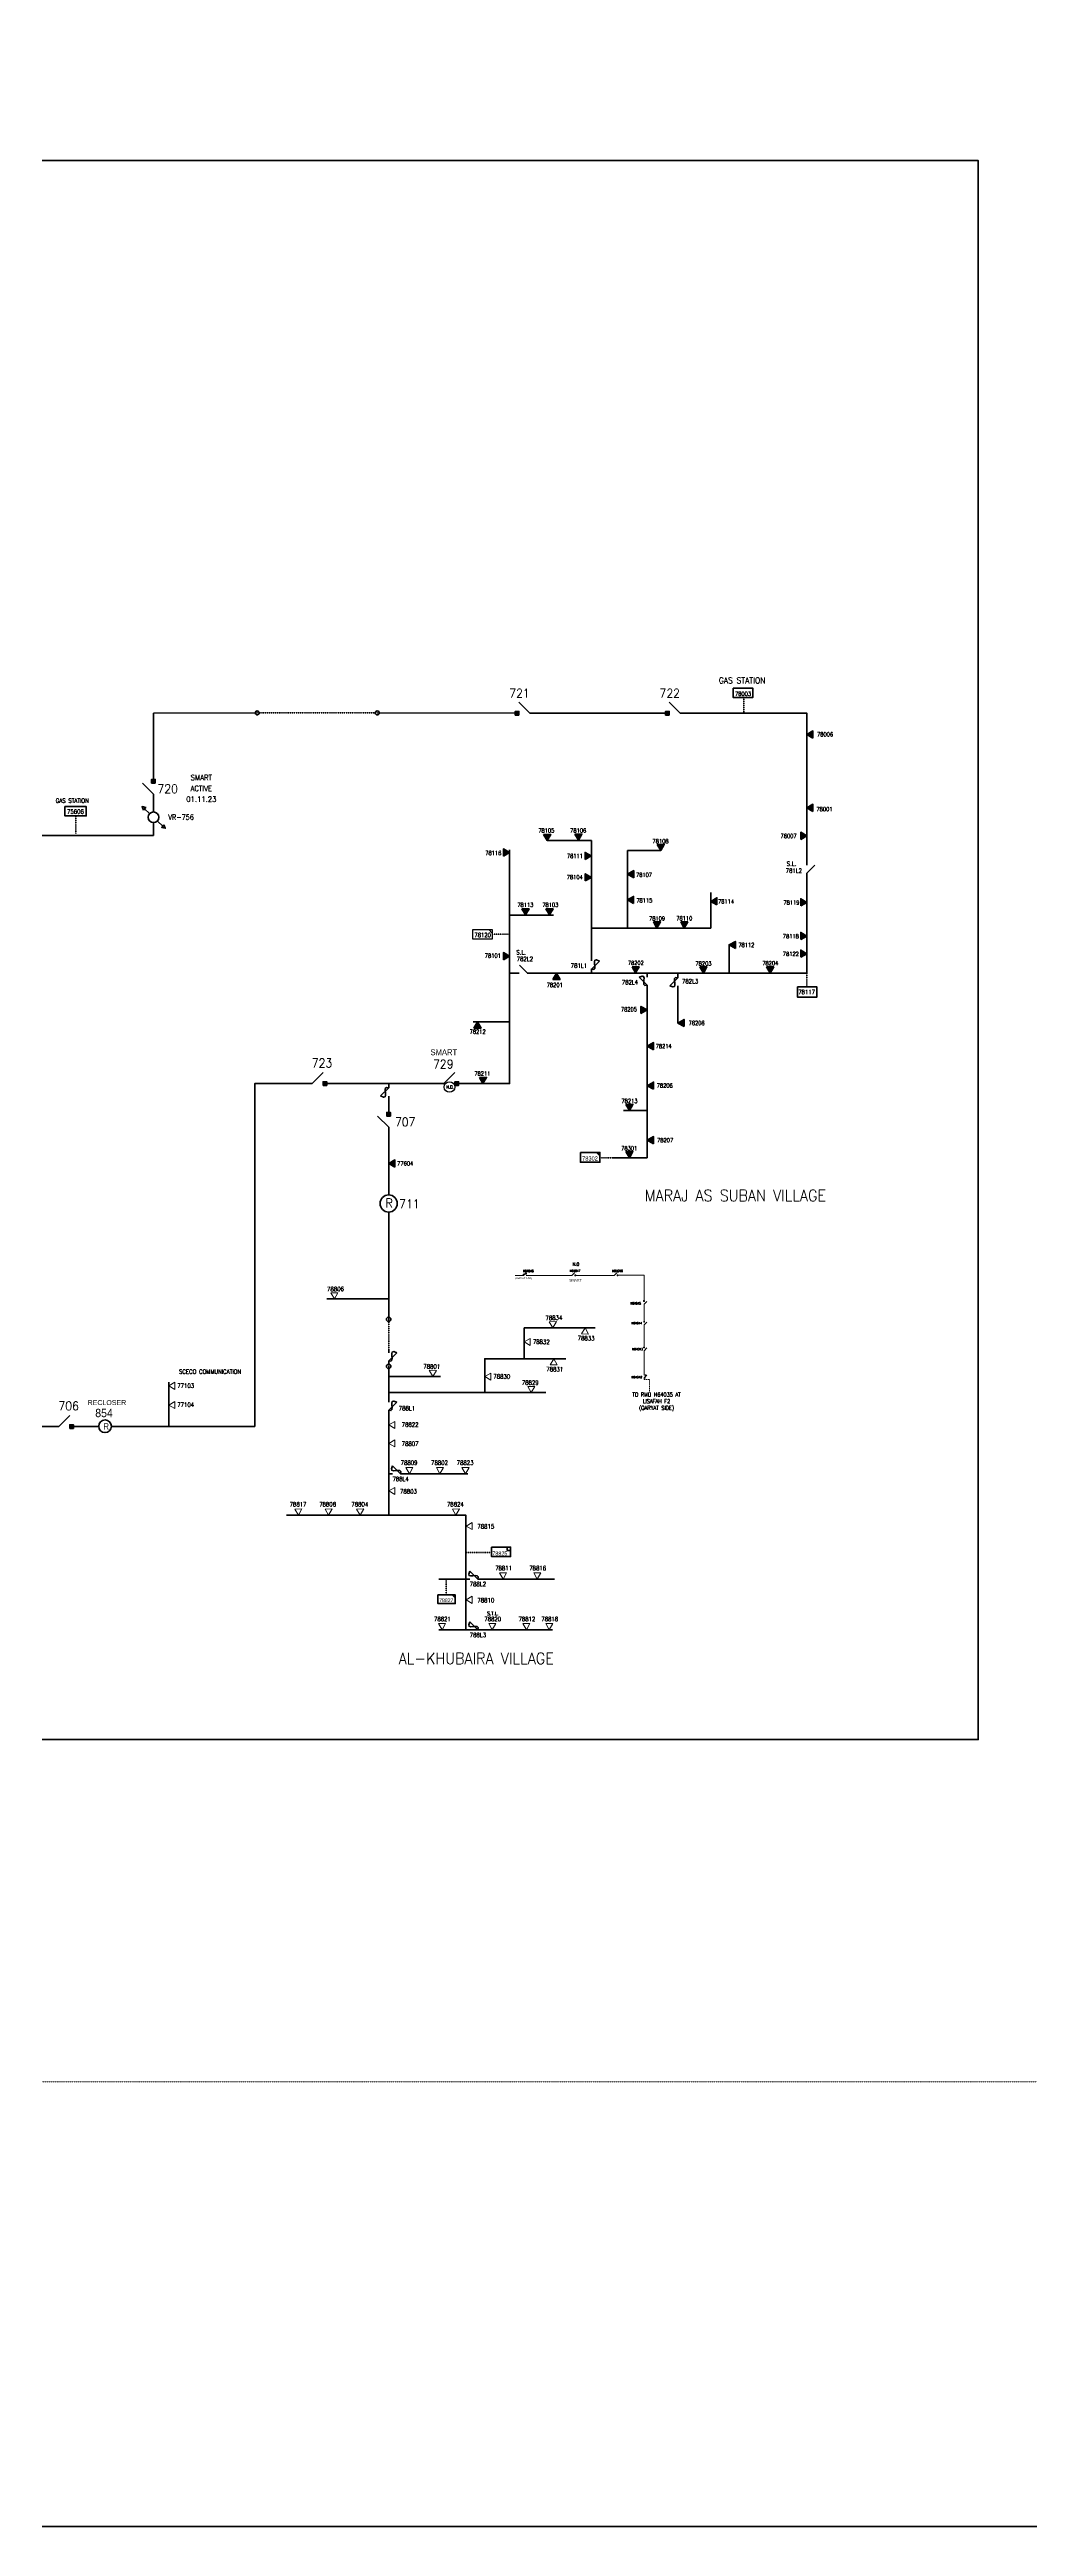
# Model space of a CAD drawing. Header units: metres. Extents: x 65984 to 144644, y -19036 to 23726.
# Drawn here: x 138621 to 139303, y 19389 to 21112 of the extents above; entities that cross this region are included whole.
import ezdxf
from ezdxf.enums import TextEntityAlignment as Align

# ---------------------------------------------------------------- set-up
doc = ezdxf.new("R2010")
doc.units = ezdxf.units.M
doc.header["$MEASUREMENT"] = 0
doc.linetypes.add('DGN Style 2', pattern=[0.023128, 0, -0.023128])
doc.linetypes.add('DGN Style 3', pattern=[0.013877, 0, -0.013877])
doc.layers.get('0').update_dxf_attribs({"color": 95, "lineweight": 40})
for name, color, linetype, lineweight in [('ABS NUMBER', 112, 'Continuous', 30), ('d_fco text', 95, 'Continuous', 40), ('d_tf no', 6, 'Continuous', 40), ('d_ug cable', 95, 'Continuous', 40), ('d_unit sub', 7, 'Continuous', 40), ('d_village name', 7, 'Continuous', 40), ('EXI TRANS 3PH', 7, 'Continuous', 0), ('FDR  1  05', 172, 'Continuous', 40), ('FDR  1  16', 234, 'Continuous', 40), ('FDR  2  03', 240, 'Continuous', 40), ('FDR  2  05', 154, 'Continuous', 40), ('FDR  2  17', 98, 'Continuous', 40), ('FDR  2  19', 172, 'Continuous', 40), ('FDR  3  01', 30, 'Continuous', 40), ('FDR  3  02', 251, 'Continuous', 40), ('FDR  4  02', 126, 'Continuous', 40), ('O H MAIN FEEDER', 4, 'Continuous', 100), ('REGULATOR', 5, 'Continuous', 40), ('RMU', 30, 'Continuous', 120), ('SW N O', 114, 'Continuous', 30), ('TRANSFORMER', 7, 'Continuous', 0)]:
    doc.layers.add(name, color=color, linetype=linetype, lineweight=lineweight)
doc.styles.add('NASKHF', font='naskhf.shx', dxfattribs={"height": 8})
doc.styles.add('Style-Arial', font='arial.ttf')
doc.styles.add('Style-ENGINEERING', font='ENGINEERING.shx')
doc.styles.add('Style-msdefault', font='msdefault.shx')
doc.styles.add('Style-STANDARD', font='STANDARD.shx')

# ---------------------------------------------------------------- blocks, each defined once
blk = doc.blocks.new('TRANS_5')
at = {"color": 0, "linetype": 'ByBlock', "lineweight": -2, "flags": 128}
blk.add_lwpolyline([(17337.2, 9983.4), (17337.2, -10016.6), (19, -16.6)], close=True, dxfattribs=at)
at = {"color": 0, "linetype": 'ByBlock', "lineweight": -2}
blk.add_solid([(17337.2, 9983.4), (17337.2, -10016.6), (19, -16.6)], dxfattribs=at)
blk = doc.blocks.new('FUSE01')
at = {"color": 0, "linetype": 'ByBlock', "lineweight": -2}
blk.add_line((0, -17.15), (0, -22.55), dxfattribs=at)
at = {"color": 0, "linetype": 'ByBlock', "lineweight": -2, "flags": 128}
blk.add_lwpolyline([(0, 0.05), (0, -5.75), (-11.2, -16.95)], dxfattribs=at)
at = {"color": 0, "linetype": 'ByBlock', "lineweight": -2}
blk.add_open_spline([(-11.2, -16.95), (3.4, -25.35), (-11.6, -1.35), (0, -5.75)], degree=3, dxfattribs=at)
blk = doc.blocks.new('*U920')
at = {"layer": 'FDR  2  05', "color": 7, "linetype": 'Continuous', "lineweight": 100}
blk.add_line((-11.8, -11.2), (-22.6, -11.2), dxfattribs=at)
at = {"layer": 'FDR  2  05', "color": 7, "linetype": 'Continuous', "lineweight": 100, "flags": 128}
blk.add_lwpolyline([(22.6, -11.2), (11, -11.2), (-11.4, 11.2)], dxfattribs=at)
blk = doc.blocks.new('ABS2')
at = {"color": 0, "linetype": 'ByBlock', "lineweight": -2}
for q in [(-60, 87), (0, 0)]:
    blk.add_line((0, 27), q, dxfattribs=at)
at = {"color": 0, "linetype": 'ByBlock', "lineweight": -2, "flags": 128}
for points in [[(10, 87), (-10, 87), (-10, 107), (10, 107)], [(8, 99), (8, 99), (8, 99), (8, 99)]]:
    blk.add_lwpolyline(points, close=True, dxfattribs=at)
at = {"color": 0, "linetype": 'ByBlock', "lineweight": -2}
for points in [[(10, 87), (-10, 87), (10, 107), (-10, 107)], [(8, 99), (8, 99), (8, 99)]]:
    blk.add_solid(points, dxfattribs=at)
blk = doc.blocks.new('*U926')
at = {"layer": 'FDR  2  05', "color": 7, "linetype": 'Continuous', "lineweight": 100}
blk.add_line((-11.2, 11.8), (-11.2, 22.6), dxfattribs=at)
at = {"layer": 'FDR  2  05', "color": 7, "linetype": 'Continuous', "lineweight": 100, "flags": 128}
blk.add_lwpolyline([(-11.2, -22.6), (-11.2, -11), (11.2, 11.4)], dxfattribs=at)
blk = doc.blocks.new('*U927')
at = {"layer": 'REGULATOR', "color": 7, "linetype": 'Continuous', "lineweight": 53}
blk.add_circle((0, 0.1), 7.56, dxfattribs=at)
at = {"layer": 'ABS NUMBER', "color": 7, "lineweight": 53, "style": 'Style-ENGINEERING', "width": 0.9}
blk.add_text('R', height=7.56, dxfattribs=at).set_placement((-1.9, 3.7), align=Align.TOP_LEFT)
blk = doc.blocks.new('TF_2_2')
at = {"layer": 'd_village name', "color": 0, "linetype": 'Continuous', "lineweight": 30, "ltscale": 500}
blk.add_line((3150, 2475), (4950, 675), dxfattribs=at)
blk.add_3dface([(-5050, 2475), (4950, 2475), (4950, -2525), (-5050, -2525)], dxfattribs=at)
blk = doc.blocks.new('TF3')
at = {"color": 0, "linetype": 'ByBlock', "lineweight": -2}
for p, q in [((11.3, 9), (18.3, 9)), ((18.3, 9), (18.3, 2))]:
    blk.add_line(p, q, dxfattribs=at)
at = {"color": 0, "linetype": 'ByBlock', "lineweight": -2, "flags": 128}
blk.add_lwpolyline([(18.3, 2), (11.3, 2), (11.3, 9)], dxfattribs=at)
at = {"color": 0, "linetype": 'ByBlock', "lineweight": -2}
blk.add_3dface([(-21.7, 9), (18.3, 9), (18.3, -11), (-21.7, -11)], dxfattribs=at)
blk = doc.blocks.new('SS_1_3')
at = {"color": 0, "linetype": 'ByBlock', "lineweight": -2, "ltscale": 500, "flags": 128}
blk.add_lwpolyline([(3475, 2125), (5225, 2125), (5225, 375)], close=True, dxfattribs=at)
at = {"color": 0, "linetype": 'ByBlock', "lineweight": -2, "ltscale": 500, "extrusion": (0, 0, -1)}
blk.add_solid([(-3475, 2125), (-5225, 2125), (-5225, 375)], dxfattribs=at)
at = {"color": 0, "linetype": 'ByBlock', "lineweight": -2, "ltscale": 500}
blk.add_3dface([(-4775, 2125), (5225, 2125), (5225, -2875), (-4775, -2875)], dxfattribs=at)
blk = doc.blocks.new('*U1427')
at = {"layer": 'SW N O', "color": 3, "ltscale": 0.498271, "extrusion": (0, 0, -1)}
blk.add_circle((0, 0), 16.8, dxfattribs=at)
at = {"layer": 'SW N O', "color": 3, "extrusion": (0, 0, -1), "style": 'Style-STANDARD'}
blk.add_text('N.O.', height=9.6, rotation=180, dxfattribs=at).set_placement((-1.7, -0.2), align=Align.MIDDLE_CENTER)
blk = doc.blocks.new('TRA1_658')
at = {"layer": 'EXI TRANS 3PH', "color": 6, "linetype": 'Continuous', "lineweight": 0, "flags": 128}
blk.add_lwpolyline([(10, -17), (0, 0), (-10, -17)], close=True, dxfattribs=at)
blk = doc.blocks.new('TRA1_657')
at = {"layer": 'EXI TRANS 3PH', "color": 6, "linetype": 'Continuous', "lineweight": 0, "xscale": 1.000046566207834, "yscale": 1.000046566207834, "zscale": 1.000046566207834, "rotation": 180}
blk.add_blockref('TRA1_658', (0, 0), dxfattribs=at)
blk = doc.blocks.new('*U2396')
at = {"layer": 'FDR  2  03', "color": 6, "linetype": 'Continuous', "lineweight": 80}
blk.add_line((-4.2, 12.2), (-4.4, 13), dxfattribs=at)
at = {"layer": 'FDR  2  03', "color": 6, "linetype": 'Continuous', "lineweight": 80, "flags": 128}
for points in [[(-13.1, 26.3), (-11.9, 35), (-5.7, 28.9)], [(13.1, -26.3), (12.5, -35), (5.9, -29.3)]]:
    blk.add_lwpolyline(points, close=True, dxfattribs=at)
for points in [[(-9.4, 27.6), (-4.2, 12.3)], [(3.9, -11.5), (9.5, -27.8)]]:
    blk.add_lwpolyline(points, dxfattribs=at)
at = {"layer": 'FDR  2  03', "color": 6, "linetype": 'Continuous', "lineweight": 80}
blk.add_circle((-0.1, 0.4), 12.5, dxfattribs=at)

msp = doc.modelspace()

# ---------------------------------------------------------------- linework, layer by layer
at = {"layer": 'd_ug cable', "color": 6, "linetype": 'DGN Style 3', "lineweight": 100}
for p, q in [((138929.3, 20496.8), (138941.4, 20496.8)), ((139004.2, 20341.4), (139013.1, 20341.4)), ((138911, 20066.9), (138928.8, 20066.9)), ((138897.2, 20048.4), (138897.2, 20037.4))]:
    msp.add_line(p, q, dxfattribs=at)
at = {"layer": 'd_ug cable', "color": 1, "linetype": 'DGN Style 3', "lineweight": 0}
msp.add_line((107924.2, 19698.6), (144357.5, 19698.7), dxfattribs=at)
at = {"layer": 'FDR  1  16', "linetype": 'Continuous', "lineweight": 40, "flags": 128}
msp.add_lwpolyline([(137704.7, 21034.9), (139267.5, 21034.9), (139267.5, 19936.8), (137704.7, 19936.8)], close=True, dxfattribs=at)
at = {"layer": 'FDR  2  05', "color": 6, "linetype": 'Continuous', "lineweight": 100}
for p, q in [((138998.3, 20562), (138967.5, 20562)), ((138998.3, 20562), (138998.3, 20481)), ((139023.4, 20555), (139023.4, 20501.1)), ((139046.7, 20555), (139023.4, 20555)), ((139081.3, 20501.1), (139081.3, 20525.9)), ((138971.9, 20510.2), (138941.4, 20510.2)), ((139081.3, 20501.1), (138998.3, 20501.1)), ((139094.1, 20469.7), (139094.1, 20489.7)), ((138946.8, 20469.7), (138941.4, 20469.7)), ((139148.3, 20469.7), (138956.3, 20469.7)), ((139037.1, 20459.7), (139037.1, 20341.4)), ((139058.5, 20459.9), (139058.5, 20435.1)), ((138916, 20435.9), (138941.4, 20435.9)), ((139037.3, 20374.2), (139020.6, 20374.2)), ((139013.1, 20341.4), (139037.1, 20341.4)), ((138857.2, 20243.2), (138814.2, 20243.2)), ((138704.1, 20154.5), (138704.1, 20185.4)), ((138857.2, 20189.3), (138893.3, 20189.3))]:
    msp.add_line(p, q, dxfattribs=at)
at = {"layer": 'FDR  2  05', "color": 6, "linetype": 'Continuous', "lineweight": 100, "flags": 128}
for points in [[(138941.4, 20555.5), (138941.4, 20393), (138905.8, 20393)], [(138951.5, 20201.6), (138951.5, 20223.1), (139000.9, 20223.1)], [(138924.1, 20178.1), (138924.1, 20201.6), (138980.5, 20201.6)], [(138857.2, 20178.1), (138966.5, 20178.1)], [(138865.5, 20121.6), (138912.4, 20121.6)], [(138786.1, 20092.8), (138911, 20092.8), (138911, 20013.1)], [(138892, 20048.4), (138911.6, 20048.4)], [(138921.2, 20048.4), (138972.5, 20048.4)], [(138892, 20013.1), (138911, 20013.1)], [(138911, 20013.1), (138971.1, 20013.1)]]:
    msp.add_lwpolyline(points, dxfattribs=at)
at = {"layer": 'FDR  2  05', "color": 6, "linetype": 'Continuous', "lineweight": 100}
for centre, radius in [((138765.7, 20650.8), 1.39), ((138849.3, 20650.8), 1.39), ((138857.2, 20229), 1.55), ((138857.2, 20196.3), 1.55)]:
    msp.add_circle(centre, radius, dxfattribs=at)
at = {"layer": 'FDR  2  17', "color": 6, "linetype": 'Continuous', "lineweight": 53, "flags": 128}
for points in [[(139096.9, 20668), (139110.7, 20668), (139110.7, 20661.6), (139096.9, 20661.6)], [(138631.9, 20585.6), (138646.7, 20585.6), (138646.7, 20579.2), (138631.9, 20579.2)], [(139141.7, 20460.2), (139155.2, 20460.2), (139155.2, 20453.2), (139141.7, 20453.2)]]:
    msp.add_lwpolyline(points, close=True, dxfattribs=at)
at = {"layer": 'FDR  2  19', "color": 6, "linetype": 'DGN Style 3', "lineweight": 53}
for p, q in [((139104.4, 20650.6), (139104.4, 20661.6)), ((138639.5, 20579.3), (138639.5, 20566.9)), ((139148.3, 20460.2), (139148.3, 20469.7))]:
    msp.add_line(p, q, dxfattribs=at)
at = {"layer": 'FDR  2  19', "color": 6, "linetype": 'DGN Style 3', "lineweight": 106}
for p, q in [((138765.7, 20650.8), (138849.3, 20650.8)), ((138857.2, 20229), (138857.2, 20208.2))]:
    msp.add_line(p, q, dxfattribs=at)
at = {"layer": 'FDR  2  19', "color": 3, "linetype": 'DGN Style 3', "lineweight": 13}
for p in [(139034.9, 20187.3), (139038.8, 20178.2)]:
    msp.add_line(p, (139038.8, 20187.3), dxfattribs=at)
at = {"layer": 'FDR  4  02', "color": 6, "linetype": 'Continuous'}
msp.add_circle((138857.2, 20309.6), 6, dxfattribs=at)
at = {"layer": 'O H MAIN FEEDER', "color": 6, "lineweight": 120, "ltscale": 0.304429}
for p, q in [((138765.7, 20650.8), (138693.5, 20650.6)), ((138609.2, 20565.6), (138693.5, 20565.6)), ((139148.3, 20469.7), (139148.3, 20501.2)), ((138814.1, 20393), (138892.2, 20393)), ((138593.8, 20154.5), (138624.4, 20154.5)), ((138637.9, 20154.5), (138655.4, 20154.5)), ((138664.2, 20154.5), (138764, 20154.5))]:
    msp.add_line(p, q, dxfattribs=at)
at = {"layer": 'O H MAIN FEEDER', "color": 140, "lineweight": 211, "ltscale": 0.498271, "flags": 128}
msp.add_lwpolyline([(106943.9, 22834.8), (144644.1, 22834.8), (144644.1, 19389.5), (106943.9, 19389.5)], close=True, dxfattribs=at)
at = {"layer": 'O H MAIN FEEDER', "color": 6, "lineweight": 120, "ltscale": 0.304429, "flags": 128}
for points in [[(138693.5, 20604), (138693.5, 20650.6)], [(138849.3, 20650.8), (138945.2, 20650.6)], [(138958.7, 20650.6), (139049.6, 20650.6)], [(139063.5, 20650.6), (139148.3, 20650.6), (139148.3, 20547.6)], [(138693.5, 20582), (138693.5, 20590.9)], [(139148.3, 20536.3), (139148.3, 20501.2)], [(138800.5, 20393), (138764, 20393), (138764, 20154.5)], [(138857.2, 20393), (138857.2, 20391)], [(138857.2, 20383), (138857.2, 20373)], [(138857.2, 20359.2), (138857.2, 20315.6)], [(138857.2, 20303.6), (138857.2, 20229)], [(138857.2, 20196.8), (138857.2, 20173.7)], [(138857.2, 20162.6), (138857.2, 20092.8)]]:
    msp.add_lwpolyline(points, dxfattribs=at)
at = {"layer": 'O H MAIN FEEDER', "lineweight": 120, "ltscale": 0.304429, "flags": 128}
msp.add_lwpolyline([(138693.5, 20565.6), (138693.5, 20574.7)], dxfattribs=at)
at = {"layer": 'O H MAIN FEEDER', "color": 3, "lineweight": 13, "ltscale": 0.106148, "flags": 128}
for points in [[(138945.2, 20259.6), (138950.8, 20259.6)], [(138953.6, 20259.6), (138984.5, 20259.6)], [(138987.3, 20259.6), (139013.5, 20259.6)], [(139016.7, 20259.7), (139034.9, 20259.7)]]:
    msp.add_lwpolyline(points, dxfattribs=at)
at = {"layer": 'O H MAIN FEEDER', "color": 3, "lineweight": 13, "ltscale": 0.095533, "flags": 128}
for points in [[(139034.9, 20241.9), (139034.9, 20259.7)], [(139034.9, 20227.6), (139034.9, 20239.4)], [(139035, 20209.3), (139035, 20225.1)], [(139034.9, 20190.2), (139034.9, 20206.4)]]:
    msp.add_lwpolyline(points, dxfattribs=at)

# ---------------------------------------------------------------- block references
at = {"color": 6, "linetype": 'DGN Style 3', "lineweight": 106, "ltscale": 0.419071, "xscale": 0.001350861239531649, "yscale": 0.001350861239531649, "zscale": 0.002441080165275587, "rotation": 359.9999999999999}
msp.add_blockref('TF_2_2', (138922.6, 20496.8), dxfattribs=at)
at = {"layer": 'd_unit sub', "color": 6, "linetype": 'Continuous', "lineweight": 40, "zscale": 0.002441080165275587}
for p, xscale, yscale in [((138997.1, 20342.2), 0.001350861239531461, 0.001350861239531461), ((138897.2, 20034.8), 0.001211049045056606, 0.001211049045056606)]:
    msp.add_blockref('SS_1_3', p, dxfattribs=dict(at, xscale=xscale, yscale=yscale))
at = {"layer": 'EXI TRANS 3PH', "color": 6, "linetype": 'Continuous', "lineweight": 0, "extrusion": (0, 0, -1)}
for p, xscale, yscale, zscale, rotation in [((-138819.5, 20243.2), 0.2484432804949537, 0.2489860078852002, 0.2484432804949537, 359.0001871742577), ((-138971.5, 20223.2), 0.2484432804949537, 0.2489860078852002, 0.2484432804949537, 359.0001871742577), ((-138704.1, 20182.8), 0.2485470737529523, 0.2485470737529523, 0.2485470737529523, 90.00037434851458), ((-138704.1, 20169.4), 0.2485470737529523, 0.2485470737529523, 0.2485470737529523, 90.00037434851458), ((-138861.5, 20158), 0.2484432804949533, 0.2489860078852006, 0.2484432804949533, 210.0001871742577), ((-138861.5, 20145.2), 0.2484432804949533, 0.2489860078852006, 0.2484432804949533, 210.0001871742577), ((-138869.2, 20125.9), 0.2484432804949533, 0.2489860078852006, 0.2484432804949533, 120.0001871742577), ((-138890.4, 20125.9), 0.2484432804949533, 0.2489860078852006, 0.2484432804949533, 120.0001871742577), ((-138908.2, 20125.9), 0.2484432804949533, 0.2489860078852006, 0.2484432804949533, 120.0001871742577), ((-138861.5, 20112.1), 0.2484432804949533, 0.2489860078852006, 0.2484432804949533, 210.0001871742577), ((-138791.9, 20097.1), 0.2484432804949533, 0.2489860078852006, 0.2484432804949533, 120.0001871742577), ((-138812.9, 20097.1), 0.2484432804949533, 0.2489860078852006, 0.2484432804949533, 120.0001871742577), ((-138834.9, 20097.1), 0.2484432804949533, 0.2489860078852006, 0.2484432804949533, 120.0001871742577), ((-138901.5, 20097.1), 0.2484432804949533, 0.2489860078852006, 0.2484432804949533, 120.0001871742577), ((-138915.3, 20087.7), 0.2484432804949533, 0.2489860078852006, 0.2484432804949533, 210.0001871742577), ((-138934.4, 20052.7), 0.2484432804949533, 0.2489860078852006, 0.2484432804949533, 120.0001871742577), ((-138958.2, 20052.7), 0.2484432804949533, 0.2489860078852006, 0.2484432804949533, 120.0001871742577), ((-138915.3, 20036.4), 0.2484432804949533, 0.2489860078852006, 0.2484432804949533, 210.0001871742577), ((-138891.9, 20017.4), 0.2484432804949533, 0.2489860078852006, 0.2484432804949533, 120.0001871742577), ((-138926.8, 20017.4), 0.2484432804949533, 0.2489860078852006, 0.2484432804949533, 120.0001871742577), ((-138950.6, 20017.4), 0.2484432804949533, 0.2489860078852006, 0.2484432804949533, 120.0001871742577), ((-138966.5, 20017.4), 0.2484432804949533, 0.2489860078852006, 0.2484432804949533, 120.0001871742577)]:
    msp.add_blockref('TRA1_657', p, dxfattribs=dict(at, xscale=xscale, yscale=yscale, zscale=zscale, rotation=rotation))
at = {"layer": 'EXI TRANS 3PH', "color": 6, "linetype": 'Continuous', "lineweight": 0}
for p, xscale, yscale, zscale, rotation in [((138951.5, 20213.4), 0.2484432804949536, 0.2489860078852001, 0.2484432804949536, 269.0001871742787), ((138993.9, 20223.1), 0.2484432804949536, 0.2489860078852001, 0.2484432804949536, 179.0001871743354), ((138887.9, 20189.3), 0.2484432804949537, 0.2489860078852002, 0.2484432804949537, 359.0001871742577), ((138924.1, 20189.2), 0.2484432804949536, 0.2489860078852001, 0.2484432804949536, 269.0001871742787), ((138972.1, 20201.6), 0.2484432804949536, 0.2489860078852001, 0.2484432804949536, 179.0001871743354), ((138956.4, 20178.1), 0.2484432804949537, 0.2489860078852002, 0.2484432804949537, 359.0001871742577)]:
    msp.add_blockref('TRA1_657', p, dxfattribs=dict(at, xscale=xscale, yscale=yscale, zscale=zscale, rotation=rotation))
at = {"layer": 'FDR  1  05', "color": 6, "linetype": 'Continuous', "lineweight": 40, "xscale": 0.3329463483224059, "yscale": 0.3329463483224059, "zscale": 0.1300771388769227, "rotation": 359.9999999999999}
msp.add_blockref('TF3', (138936, 20067.7), dxfattribs=at)
at = {"layer": 'FDR  2  03', "color": 7, "linetype": 'Continuous', "lineweight": 106, "zscale": 0.2186401340495829}
for p, xscale, yscale, rotation in [((138958.9, 20650.6), 0.1273363878880791, -0.1273363878880797, 269.9998128257428), ((139063.5, 20650.6), 0.1273363878880791, -0.1273363878880797, 269.9998128257428), ((138693.5, 20590.9), 0.1273363878880792, 0.1273363878880792, 0.0001871742572632074), ((138892.2, 20393), 0.1273363878880791, 0.1273363878880791, 270.0001871742572), ((138857.2, 20359.3), 0.1273363878880794, 0.1273363878880794, 0.1360783682567122)]:
    msp.add_blockref('ABS2', p, dxfattribs=dict(at, xscale=xscale, yscale=yscale, rotation=rotation))
at = {"layer": 'FDR  2  03', "color": 6, "linetype": 'Continuous', "lineweight": 80, "xscale": 0.2982564885035424, "yscale": 0.2982564885035424, "zscale": 0.2982564885035424, "rotation": 27.63463089933925}
msp.add_blockref('*U2396', (138693.6, 20578.1), dxfattribs=at)
at = {"layer": 'FDR  2  03', "color": 6, "linetype": 'Continuous', "lineweight": 106, "xscale": 0.1273363878880791, "yscale": 0.1273363878880791, "zscale": 0.2186401340495829, "rotation": 270.0001871742572}
for p in [(138800.5, 20393), (138624.2, 20154.5)]:
    msp.add_blockref('ABS2', p, dxfattribs=at)
at = {"layer": 'FDR  2  03', "color": 7, "linetype": 'Continuous', "lineweight": 13, "zscale": 0.05557538854419068}
for p, xscale, yscale, rotation in [((138983.9, 20259.6), 0.0323672013075555, 0.0323672013075555, 270.0001871742572), ((139013.3, 20259.6), 0.0323672013075555, 0.0323672013075555, 270.0001871742572), ((139034.9, 20238.6), 0.03236720130755553, -0.03236720130755566, 180.0002730902406), ((139035, 20224.3), 0.03236720130755553, -0.03236720130755566, 180.0002730902406), ((139034.9, 20206.3), 0.03236720130755553, -0.03236720130755566, 180.0002730902406)]:
    msp.add_blockref('ABS2', p, dxfattribs=dict(at, xscale=xscale, yscale=yscale, rotation=rotation))
at = {"layer": 'FDR  2  05', "color": 7, "linetype": 'Continuous', "lineweight": 100, "xscale": 0.2485470737529523, "yscale": 0.2485470737529523, "zscale": 0.2485470737529523}
for name, p in [('*U926', (139151, 20542)), ('*U920', (138951, 20472.5))]:
    msp.add_blockref(name, p, dxfattribs=at)
at = {"layer": 'FDR  2  05', "color": 7, "linetype": 'Continuous', "lineweight": 100, "xscale": 0.4970941475059046, "zscale": 0.8535245333131425}
for p, yscale, rotation in [((138998.3, 20469.8), 0.4970941475059046, 179.9996256514858), ((139037.1, 20458.5), -0.4970941475059039, 0.000374348514168498), ((139058.5, 20469.5), 0.4970941475059046, 359.9996256514858)]:
    msp.add_blockref('FUSE01', p, dxfattribs=dict(at, yscale=yscale, rotation=rotation))
at = {"layer": 'FDR  2  05', "color": 6, "linetype": 'Continuous', "lineweight": 100}
for p, xscale, yscale, zscale, rotation in [((138857.2, 20393), 0.5082487081888794, 0.5082487081888794, 0.8726772255124368, 359.9996256514858), ((138857.2, 20197.3), 0.4970941475059042, 0.4970941475059042, 0.8535245333131425, 179.9996256514858), ((138857.2, 20162.9), 0.4970941475059042, 0.4970941475059042, 0.8535245333131425, 179.9996256514858), ((138868.4, 20121.6), 0.4970941475059042, 0.4970941475059042, 0.8535245333131425, 269.999625651513), ((138922.2, 20048.4), 0.4970941475059042, 0.4970941475059042, 0.8535245333131425, 269.999625651513), ((138922.2, 20013.1), 0.4970941475059042, 0.4970941475059042, 0.8535245333131425, 269.999625651513)]:
    msp.add_blockref('FUSE01', p, dxfattribs=dict(at, xscale=xscale, yscale=yscale, zscale=zscale, rotation=rotation))
at = {"layer": 'FDR  2  05', "color": 7, "linetype": 'Continuous', "lineweight": 13}
for p, xscale, yscale, zscale, rotation in [((138949.9, 20259.6), 0.1772153667541384, -0.1772153667541415, 0.3042837337024725, 269.9997883353001), ((139034.9, 20187.3), 0.1687039849496673, 0.1687039849496673, 0.2976056028627071, 179.9996256514858)]:
    msp.add_blockref('FUSE01', p, dxfattribs=dict(at, xscale=xscale, yscale=yscale, zscale=zscale, rotation=rotation))
at = {"layer": 'FDR  2  17', "color": 6, "linetype": 'Continuous', "lineweight": 53}
for p, xscale, yscale, zscale, rotation in [((139148.1, 20635.8), 0.0002485470737529521, -0.0002485470737529518, 0.8535245333131425, 359.9996256514849), ((139148.1, 20584.8), 0.0002485470737529521, -0.0002485470737529518, 0.8535245333131425, 359.9996256514849), ((138941.4, 20553.7), 0.0002485470737529521, 0.0002485470737529521, 0.8535245333131425, 179.9996256514858), ((138967.5, 20562), 0.0002485470737529518, 0.0002485470737529518, 0.8535245333131425, 89.9996256514851), ((138989.2, 20562.2), 0.0002485470737529518, 0.0002485470737529518, 0.8535245333131425, 89.9996256514851), ((138998.2, 20551.3), 0.0002485470737529521, 0.0002485470737529521, 0.8535245333131425, 179.9996256514858), ((139046.5, 20555), 0.0002485470737529518, 0.0002485470737529518, 0.8535245333131425, 89.9996256514851), ((139148.3, 20565.3), 0.0002485470737529521, 0.0002485470737529521, 0.8535245333131425, 179.9996256514858), ((138998.3, 20536.4), 0.0002485470737529521, 0.0002485470737529521, 0.8535245333131425, 179.9996256514858), ((139023.4, 20538.6), 0.0002485470737529521, -0.0002485470737529518, 0.8535245333131425, 359.9996256514849), ((139023.3, 20520.7), 0.0002485470737529521, -0.0002485470737529518, 0.8535245333131425, 359.9996256514849), ((139081.3, 20519.7), 0.0002485470737529521, -0.0002485470737529518, 0.8535245333131425, 359.9996256514849), ((139148.3, 20519), 0.0002485470737529521, 0.0002485470737529521, 0.8535245333131425, 179.9996256514858), ((138952.4, 20510.3), 0.0002485470737529518, 0.0002485470737529518, 0.8535245333131425, 89.9996256514851), ((138969.1, 20510.3), 0.0002485470737529518, 0.0002485470737529518, 0.8535245333131425, 89.9996256514851), ((139043.9, 20501.1), 0.0002485470737529518, 0.0002485470737529518, 0.8535245333131425, 90.00037434851434), ((139062.9, 20501.1), 0.0002485470737529518, 0.0002485470737529518, 0.8535245333131425, 90.00037434851434), ((138941.4, 20481.6), 0.0002485470737529521, 0.0002485470737529521, 0.8535245333131425, 179.9996256514858), ((139094.2, 20489.4), 0.0002485470737529521, -0.0002485470737529518, 0.8535245333131425, 359.9996256514849), ((139148.3, 20495.6), 0.0002485470737529521, 0.0002485470737529521, 0.8535245333131425, 179.9996256514858), ((139148.3, 20483.3), 0.0002485470737529521, 0.0002485470737529521, 0.8535245333131425, 179.9996256514858), ((138974, 20469.7), 0.0002485470737529518, -0.0002485470737529521, 0.8535245333131425, 270.0003743485149), ((139029, 20470), 0.0002435761322778927, 0.0002435761322778927, 0.8364540426468796, 89.9996256514851), ((139076.2, 20469.8), 0.0002485470737529518, 0.0002485470737529518, 0.8535245333131425, 89.9996256514851), ((139122.7, 20469.8), 0.0002485470737529518, 0.0002485470737529518, 0.8535245333131425, 89.9996256514851), ((138919, 20435.9), 0.0002485470737529518, -0.0002485470737529521, 0.8535245333131425, 269.9996256514856), ((139037.1, 20444.2), 0.0002485470737529521, 0.0002485470737529521, 0.8535245333131425, 180.0003743485151), ((139058.5, 20435.1), 0.0002485470737529521, -0.0002485470737529518, 0.8535245333131425, 359.9996256514849), ((139037.2, 20419), 0.0002485470737529521, -0.0002485470737529518, 0.8535245333131425, 359.9996256514849), ((138922.8, 20393), 0.0002485470737529518, 0.0002485470737529518, 0.8535245333131425, 89.9996256514851), ((139037.2, 20391.5), 0.0002485470737529521, -0.0002485470737529518, 0.8535245333131425, 359.9996256514849), ((139024.7, 20374.2), 0.0002485470737529518, 0.0002485470737529518, 0.8535245333131425, 89.9996256514851), ((139024.7, 20341.4), 0.0002485470737529518, 0.0002485470737529518, 0.8535245333131425, 89.9996256514851), ((139037.2, 20353.6), 0.0002485470737529521, -0.0002485470737529518, 0.8535245333131425, 359.9996256514849), ((138857.2, 20337.4), 0.0002485470737529521, -0.0002485470737529518, 0.8535245333131425, 359.9996256514849)]:
    msp.add_blockref('TRANS_5', p, dxfattribs=dict(at, xscale=xscale, yscale=yscale, zscale=zscale, rotation=rotation))
at = {"layer": 'REGULATOR', "color": 7, "linetype": 'Continuous', "lineweight": 53, "xscale": 0.5824017097391738, "yscale": 0.5824017097391738, "zscale": 0.5824017097391738}
msp.add_blockref('*U927', (138659.8, 20154.6), dxfattribs=at)
at = {"layer": 'SW N O', "color": 3, "extrusion": (0, 0, -1), "xscale": 0.2191020853038338, "yscale": 0.2191020853038338, "zscale": 0.2191020853038338, "rotation": 180}
msp.add_blockref('*U1427', (-138899.5, 20390.6), dxfattribs=at)
at = {"layer": 'TRANSFORMER', "color": 6, "linetype": 'Continuous', "lineweight": 0, "xscale": 6.362805088075563e-05, "yscale": -6.362805088075571e-05, "zscale": 0.0001092511402640821, "rotation": 90.00037434851467}
msp.add_blockref('TRANS_5', (139062.9, 20501.1), dxfattribs=at)

# ---------------------------------------------------------------- texts
at = {"layer": 'ABS NUMBER', "color": 7, "lineweight": 140, "style": 'Style-Arial', "width": 0.9}
msp.add_text('854', height=5.82, dxfattribs=at).set_placement((138653, 20166.8), align=Align.TOP_LEFT)
at = {"layer": 'd_fco text', "color": 6, "linetype": 'Continuous', "lineweight": 70, "style": 'Style-msdefault', "width": 0.916667}
msp.add_text('RECLOSER', height=3.49, dxfattribs=at).set_placement((138647.7, 20172.9), align=Align.TOP_LEFT)
at = {"layer": 'd_tf no', "color": 6, "linetype": 'Continuous', "lineweight": 40, "width": 0.909091}
for s, height, style, p in [('78120', 2.93, 'Style-STANDARD', (138922.6, 20496.3)), ('78302', 2.84, 'Style-msdefault', (138997.3, 20340.9)), ('78827', 2.55, 'Style-msdefault', (138897.3, 20033.7))]:
    msp.add_text(s, height=height, dxfattribs=dict(at, style=style)).set_placement(p, align=Align.MIDDLE_CENTER)
at = {"layer": 'd_tf no', "color": 6, "linetype": 'Continuous', "lineweight": 40, "style": 'Style-msdefault', "width": 0.945946}
msp.add_text('78825', height=2.75, dxfattribs=at).set_placement((138929.3, 20067.6), align=Align.TOP_LEFT)
at = {"layer": 'd_tf no', "color": 2, "linetype": 'Continuous', "lineweight": 40, "attachment_point": 1, "style": 'NASKHF'}
for insert, char_height in [((138886.3, 20416.9), 4.186), ((138982.8, 20257.1), 1.802)]:
    msp.add_mtext('\\Fmsdefault;\\H1x;\\W0.947368;SMART', dxfattribs=dict(at, insert=insert, char_height=char_height))
at = {"layer": 'd_ug cable', "color": 3, "linetype": 'Continuous', "lineweight": 0, "style": 'NASKHF', "width": 0.945946}
msp.add_text('(QARYAT SIDE)', height=1.135, dxfattribs=at).set_placement((138945.3, 20258.2), align=Align.TOP_LEFT)
at = {"layer": 'FDR  2  17', "color": 7, "linetype": 'Continuous', "lineweight": 53, "style": 'Style-STANDARD', "width": 1.02267}
msp.add_text('VR-756', height=3.58, dxfattribs=at).set_placement((138712.7, 20578.3), align=Align.MIDDLE_CENTER)
at = {"layer": 'FDR  2  17', "color": 6, "linetype": 'Continuous', "lineweight": 53, "style": 'Style-STANDARD'}
msp.add_text('78116', height=2.86, rotation=359.9996, dxfattribs=at).set_placement((138930, 20553.4), align=Align.MIDDLE_CENTER)
at = {"layer": 'FDR  2  17', "color": 6, "linetype": 'Continuous', "lineweight": 53, "attachment_point": 5, "style": 'Style-STANDARD'}
for s, insert, char_height, rotation in [('78003\\P', (139103.8, 20664.1), 2.86, 359.9996), ('78006^J', (139160.9, 20635.9), 2.86, 359.9996), ('78105^J', (138966.9, 20569), 2.86, 359.9996), ('78106^J', (138989.1, 20569), 2.86, 359.9996), ('78001^J', (139160.5, 20583.9), 2.86, 359.9996), ('78111^J', (138986.8, 20551.3), 2.86, 359.9996), ('78108^J', (139046.4, 20561.6), 2.86, 359.9996), ('78007', (139135.5, 20565.2), 2.86, 359.9996), ('78104^J', (138986.7, 20536.6), 2.86, 359.9996), ('78107^J', (139034.9, 20538.2), 2.86, 359.9996), ('78113^J', (138952.3, 20517.3), 2.86, 359.9996), ('78103^J', (138969.7, 20517.3), 2.86, 359.9996), ('78115^J', (139035.1, 20520.4), 2.86, 359.9996), ('78114^J', (139092, 20519.7), 2.86, 359.9996), ('78119', (139137.5, 20518.9), 2.86, 359.9996), ('78109^J', (139044, 20507.8), 2.86, 0.0004), ('78110^J', (139062.9, 20507.9), 2.86, 0.0004), ('78101^J', (138929.7, 20482), 2.86, 359.9996), ('78112^J', (139106.1, 20489.4), 2.86, 359.9996), ('78118', (139137.1, 20495.5), 2.86, 359.9996), ('78122', (139137.1, 20483.2), 2.86, 359.9996), ('78202^J', (139029.2, 20476.9), 2.81, 359.9996), ('78203^J', (139076.3, 20476.5), 2.86, 359.9996), ('78204^J', (139122.8, 20476.7), 2.86, 359.9996), ('78201^J', (138972.8, 20461.6), 2.86, 0.0004), ('78205^J', (139024.4, 20444.6), 2.86, 0.0004), ('78208^J', (139071.5, 20435.1), 2.86, 359.9996), ('78212^J', (138919.1, 20429.1), 2.86, 359.9996), ('78214^J', (139048.6, 20419), 2.86, 359.9996), ('78211^J', (138922.4, 20400), 2.86, 359.9996), ('78213^J', (139024.8, 20380.9), 2.86, 359.9996), ('78206^J', (139049.3, 20391.6), 2.86, 359.9996), ('78301^J', (139024.6, 20348), 2.86, 359.9996), ('78207^J', (139049.6, 20353.6), 2.86, 359.9996), ('77604', (138868.7, 20337.4), 2.86, 359.9996), ('S.T.L.', (138929.7, 20024.5), 2.43, 359.9996)]:
    msp.add_mtext(s, dxfattribs=dict(at, insert=insert, char_height=char_height, rotation=rotation))
at = {"layer": 'FDR  2  17', "color": 111, "linetype": 'Continuous', "lineweight": 53, "insert": (138726.8, 20598.3), "char_height": 3.757, "attachment_point": 5, "line_spacing_factor": 1.2, "style": 'Style-STANDARD'}
msp.add_mtext('\\H1x;\\W1.02267;SMART\\PACTIVE\\P01.11.23', dxfattribs=at)
at = {"layer": 'FDR  3  01', "color": 7, "linetype": 'Continuous', "lineweight": 100, "style": 'Style-STANDARD'}
for s, p in [('721', (138948.2, 20664.5)), ('722', (139052.8, 20664.5)), ('720', (138703.4, 20598)), ('729', (138895.2, 20406.6))]:
    msp.add_text(s, height=6.06, rotation=359.9998, dxfattribs=at).set_placement(p, align=Align.MIDDLE_CENTER)
at = {"layer": 'FDR  3  01', "color": 6, "linetype": 'Continuous', "lineweight": 100, "style": 'Style-STANDARD'}
for s, p in [('723', (138810.8, 20407.3)), ('707', (138868.7, 20366.3)), ('711', (138871.6, 20309.3)), ('706', (138634.5, 20168.8))]:
    msp.add_text(s, height=6.06, rotation=359.9998, dxfattribs=at).set_placement(p, align=Align.MIDDLE_CENTER)
at = {"layer": 'FDR  3  01', "color": 7, "linetype": 'Continuous', "lineweight": 13, "style": 'Style-STANDARD'}
for s, p in [('N64048', (138954.4, 20262.6)), ('N64047', (138986.9, 20262.8)), ('N64046', (139016.5, 20262.7)), ('N64045', (139029.1, 20240.1)), ('N64044', (139029.8, 20226.4)), ('N64043', (139030.4, 20208.3)), ('N64042', (139029.9, 20188.8))]:
    msp.add_text(s, height=1.54, rotation=359.9998, dxfattribs=at).set_placement(p, align=Align.MIDDLE_CENTER)
at = {"layer": 'FDR  3  02', "color": 7, "linetype": 'Continuous', "lineweight": 53, "char_height": 2.98, "attachment_point": 5, "style": 'Style-STANDARD'}
for s, insert, rotation in [('781L2\\P\\P', (139139.2, 20538.6), 359.9998), ('S.L.\\P', (139137.6, 20545.9), 359.9998), ('S.L.\\P', (138949.4, 20484.2), 359.9998), ('782L2^J', (138952, 20479.7), 359.9996), ('781L1^J', (138989.6, 20475.1), 359.9996), ('782L3', (139067, 20464.2), 359.9996), ('782L4', (139025.1, 20463.5), 359.9996)]:
    msp.add_mtext(s, dxfattribs=dict(at, insert=insert, rotation=rotation))
at = {"layer": 'FDR  3  02', "color": 6, "linetype": 'Continuous', "lineweight": 53, "char_height": 2.98, "attachment_point": 5, "rotation": 359.9996, "style": 'Style-STANDARD'}
for s, insert in [('788L1^J', (138869.9, 20167.2)), ('788L4^J', (138865.5, 20118)), ('788L2', (138919.3, 20044.9)), ('788L3^J', (138919.3, 20009.5))]:
    msp.add_mtext(s, dxfattribs=dict(at, insert=insert))
at = {"layer": 'FDR  4  02', "color": 6, "linetype": 'Continuous', "style": 'Style-STANDARD'}
msp.add_text('R', height=6.22, rotation=360, dxfattribs=at).set_placement((138857.5, 20309.9), align=Align.MIDDLE_CENTER)
at = {"layer": 'FDR  4  02', "color": 131, "linetype": 'Continuous', "lineweight": 53, "insert": (139098.5, 20308.5), "char_height": 7.989, "attachment_point": 5, "rotation": 359.9994, "style": 'Style-STANDARD'}
msp.add_mtext('MARAJ AS SUBAN VILLAGE\\P\\P', dxfattribs=at)
at = {"layer": 'FDR  4  02', "color": 2, "linetype": 'Continuous', "lineweight": 13, "insert": (139043.6, 20171.6), "char_height": 2.786, "attachment_point": 5, "rotation": 359.9998, "style": 'Style-STANDARD'}
msp.add_mtext('TO RMU N64035 AT\\PLISAFAH F2\\P(QARYAT SIDE)', dxfattribs=at)
at = {"layer": 'FDR  4  02', "color": 6, "linetype": 'Continuous', "lineweight": 53, "insert": (138918.1, 19993.2), "char_height": 7.989, "attachment_point": 5, "rotation": 359.9998, "style": 'Style-STANDARD'}
msp.add_mtext('AL-KHUBAIRA VILLAGE ', dxfattribs=at)
at = {"layer": 'RMU', "color": 7, "linetype": 'Continuous', "lineweight": 53, "insert": (139103.2, 20673.4), "char_height": 4.022, "attachment_point": 5, "rotation": 359.9998, "style": 'Style-STANDARD'}
msp.add_mtext('\\H1.04778x;GAS STATION', dxfattribs=at)
at = {"layer": 'RMU', "color": 6, "linetype": 'Continuous', "lineweight": 53, "attachment_point": 5, "style": 'Style-STANDARD'}
for s, insert, char_height, rotation in [('\\H1.04778x;GAS STATION', (138637, 20589.8), 2.863, 359.9998), ('\\H1.04778x;75606', (138639.2, 20582.2), 2.863, 359.9998), ('\\H1.04778x;78117', (139148.1, 20456.7), 2.863, 0.0002), ('\\H1.04778x;78806^J', (138820.2, 20250.1), 2.863, 0.9998), ('78834^J', (138972.2, 20230.1), 3, 0.9998), ('78832', (138963.4, 20213.4), 3, 359.0002), ('78833', (138994.6, 20215.9), 3, 359.0002), ('\\H1.04778x;SCECO COMMUNICATION', (138732.9, 20192.7), 2.863, 359.9998), ('78801', (138887.2, 20196.2), 3, 359.0002), ('78830', (138935.9, 20189.3), 3, 359.0002), ('78831', (138972.8, 20194.3), 3, 359.0002), ('\\H1.04778x;77103', (138715.9, 20182.9), 2.863, 359.9998), ('78829', (138955.7, 20185), 3, 359.0002), ('77104', (138715.9, 20169.6), 3, 359.9998), ('78822', (138872.1, 20155.8), 3, 359.9998), ('78807', (138872.1, 20142.5), 3, 359.9998), ('78809', (138871.4, 20129.3), 3, 359.9998), ('78802', (138892.6, 20129.3), 3, 359.9998), ('78823', (138910.4, 20129.3), 3, 359.9998), ('78803', (138871, 20109.4), 3, 359.9998), ('78817', (138794.1, 20100.4), 3, 359.9998), ('78808', (138814.7, 20100.4), 3, 359.9998), ('78804', (138837.1, 20100.4), 3, 359.9998), ('78824', (138903.6, 20100.4), 3, 359.9998), ('78815', (138924.8, 20085), 3, 359.9998), ('78811', (138937.2, 20056), 3, 359.9998), ('78816', (138960.9, 20056), 3, 359.9998), ('78810', (138924.8, 20033.7), 3, 359.9998), ('78821', (138894.6, 20020.6), 3, 359.9998), ('78820', (138929.6, 20020.6), 3, 359.9998), ('78812', (138953.4, 20020.6), 3, 359.9998), ('78818', (138969.3, 20020.6), 3, 359.9998)]:
    msp.add_mtext(s, dxfattribs=dict(at, insert=insert, char_height=char_height, rotation=rotation))
at = {"layer": 'RMU', "color": 36, "linetype": 'DGN Style 2', "lineweight": 13, "insert": (138987.5, 20267.4), "char_height": 2.19, "attachment_point": 5, "rotation": 359.9998, "style": 'Style-STANDARD'}
msp.add_mtext('N.O', dxfattribs=at)

doc.saveas('drawing.dxf')
